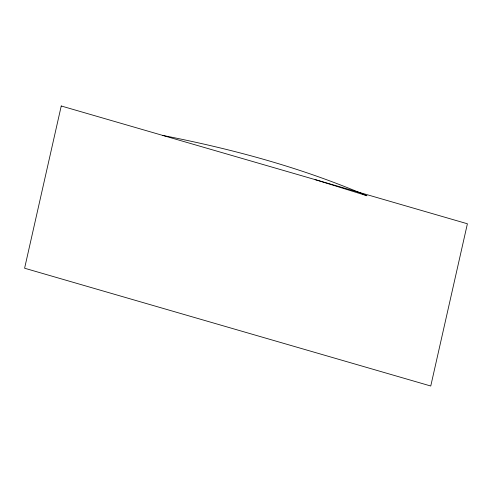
<?xml version="1.0" encoding="UTF-8"?>
<svg xmlns="http://www.w3.org/2000/svg" width="492" height="492" viewBox="0 0 492 492"><rect width="100%" height="100%" fill="white"/><g stroke="black" fill="none" stroke-linecap="round" stroke-linejoin="round"><path stroke-width="0.74" d="M162.784 135.435C232.556 149.101 301.553 167.6 366.971 195.767L315.089 179.605M61.242 105.989L24.6 268.226L430.758 386.011L467.4 223.774L61.242 105.989"/></g></svg>
